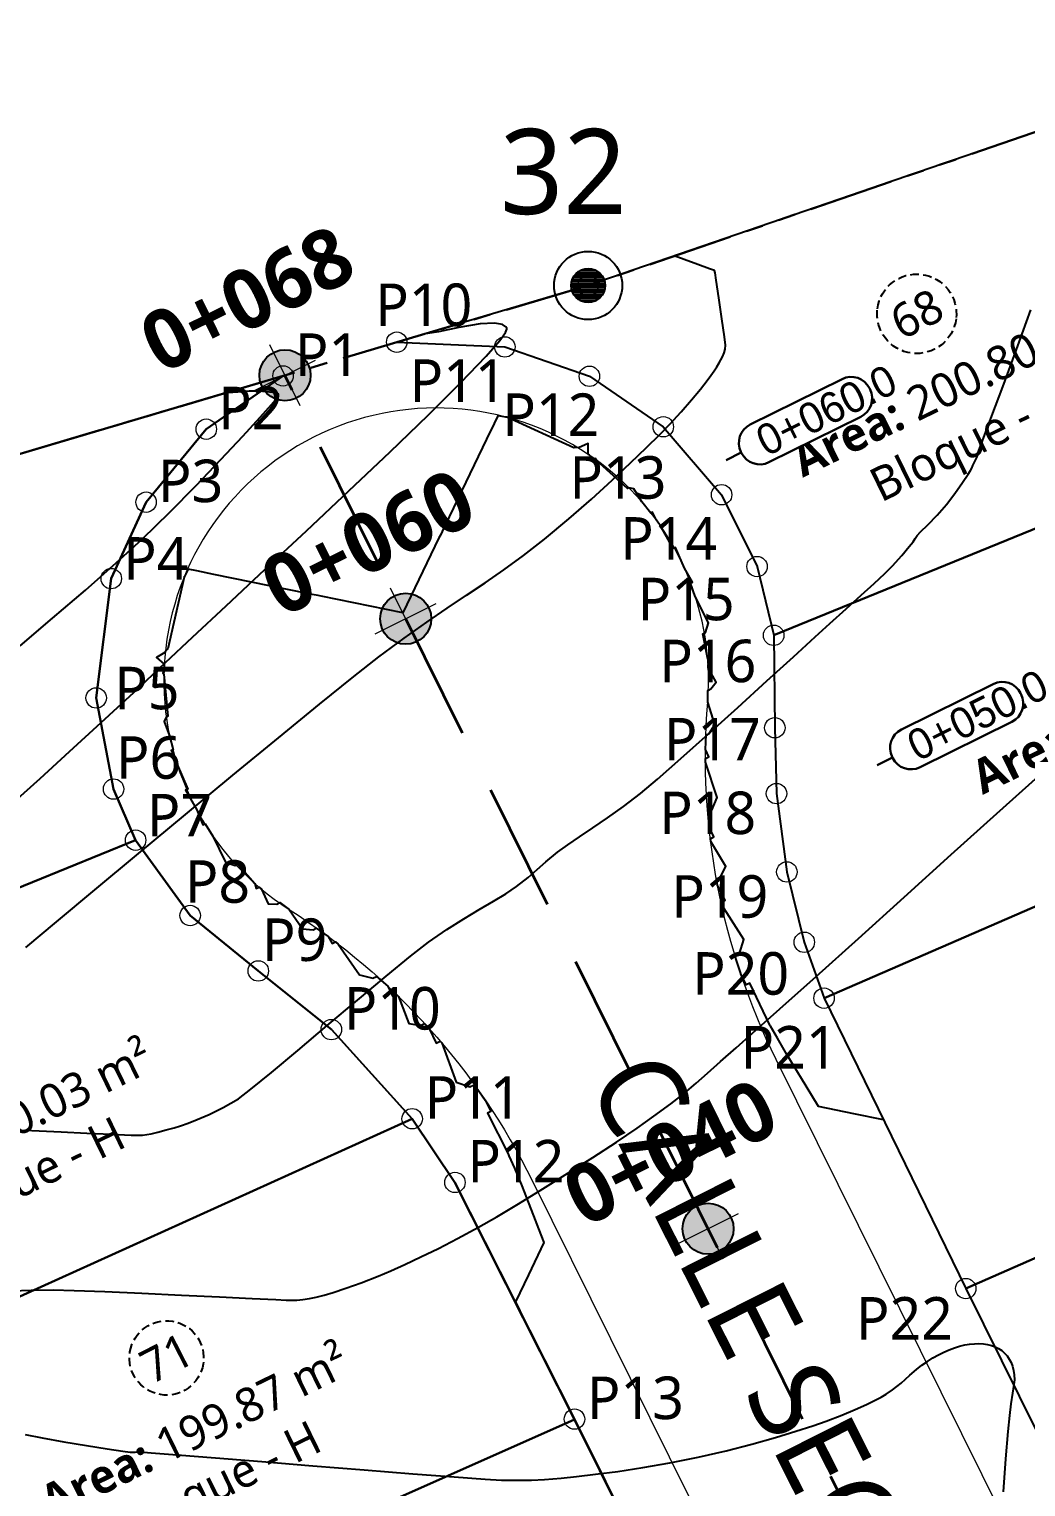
# Model space of a CAD drawing. Header units: millimetres. Extents: x 86 to 591881, y 99 to 1307229.
# Drawn here: x 590572.87 to 590602.14, y 1307093.5 to 1307136.33 of the extents above; entities that cross this region are included whole.
import ezdxf
from ezdxf import colors
from ezdxf.entities.mleader import LeaderData, LeaderLine
from ezdxf.enums import TextEntityAlignment as Align
from ezdxf.math import Vec2, Vec3

# ---------------------------------------------------------------- set-up
doc = ezdxf.new("R2010")
doc.units = ezdxf.units.MM
for name, pattern in [('DASHDOT', [1, 0.5, -0.25, 0, -0.25]), ('DASHED2', [0.375, 0.25, -0.125]), ('HIDDEN', [0.375, 0.25, -0.125]), ('PHANTOM', [2.5, 1.25, -0.25, 0.25, -0.25, 0.25, -0.25])]:
    doc.linetypes.add(name, pattern=pattern)
for name, color, linetype in [('0_BLOQUES CARRETERA', 7, 'Continuous'), ('_BREAKLINES CORRIDOR', 7, 'Continuous'), ('_MOJONES', 1, 'Continuous'), ('_PUNTOS TOPOGRAFICOS', 1, 'Continuous'), ('C-PROP-LINE', 230, 'Continuous'), ('C-PROP-TEXT', 92, 'Continuous'), ('C-ROAD', 7, 'Continuous'), ('C-ROAD-MARK', 212, 'Continuous'), ('C-ROAD-SAMP-TEXT', 11, 'Continuous'), ('C-ROAD-STAN-MAJR', 11, 'Continuous'), ('C-TOPO-MAJR', 9, 'Continuous'), ('C-TOPO-MAJR-N', 92, 'Continuous'), ('C-TOPO-MINR', 8, 'Continuous'), ('Perimetro', 7, 'Continuous')]:
    doc.layers.add(name, color=color, linetype=linetype)
for name, color, linetype, lineweight in [('_BLOQUES', 9, 'Continuous', 20), ('_BORDILLOS Y CUNETAS', 252, 'Continuous', 20), ('_TEXTO', 3, 'Continuous', 25), ('COTAS', 40, 'Continuous', 5), ('CUADROS', 9, 'Continuous', 20)]:
    doc.layers.add(name, color=color, linetype=linetype, lineweight=lineweight)
doc.styles.add('ST - ETIQUETAS', font='', dxfattribs={"height": 2.5})
doc.styles.get("Standard").update_dxf_attribs({"font": 'simplex.shx'})
doc.styles.get('ST - ETIQUETAS').set_extended_font_data('Roboto Thin')

# ---------------------------------------------------------------- blocks, each defined once
blk = doc.blocks.new('_Open90')
at = {"color": 0, "linetype": 'ByBlock', "lineweight": -2}
for p, q in [((-0.5, 0.5), (0, 0)), ((0, 0), (-1, 0)), ((0, 0), (-0.5, -0.5))]:
    blk.add_line(p, q, dxfattribs=at)
blk = doc.blocks.new('*X1')
for p, q in [((69.585, 22.938), (69.915, 22.938)), ((69.629, 22.969), (69.871, 22.969)), ((69.5, 22.75), (70, 22.75)), ((69.502, 22.781), (69.998, 22.781)), ((69.502, 22.719), (69.998, 22.719)), ((69.508, 22.812), (69.992, 22.812)), ((69.518, 22.844), (69.982, 22.844)), ((69.533, 22.875), (69.967, 22.875)), ((69.555, 22.906), (69.945, 22.906)), ((69.508, 22.688), (69.992, 22.688)), ((69.518, 22.656), (69.982, 22.656)), ((69.533, 22.625), (69.967, 22.625)), ((69.555, 22.594), (69.945, 22.594)), ((69.585, 22.562), (69.915, 22.562)), ((69.629, 22.531), (69.871, 22.531))]:
    blk.add_line(p, q)
blk = doc.blocks.new('Drill Hole')
at = {"color": 0, "linetype": 'ByBlock', "lineweight": -2}
for radius in [0.05, 0.025]:
    blk.add_circle((0, 0), radius, dxfattribs=at)
at = {"color": 0, "linetype": 'ByBlock', "lineweight": -2, "xscale": 0.1000000000000227, "yscale": 0.1000000000000227, "zscale": 0.1000000000000227}
blk.add_blockref('*X1', (-6.975, -2.275), dxfattribs=at)
blk = doc.blocks.new('*U51', base_point=(590555.4584, 1307117.894, 460.616))
at = {"layer": '_PUNTOS TOPOGRAFICOS', "color": 2, "linetype": 'ByBlock', "lineweight": -2, "xscale": 20, "yscale": 20, "zscale": 20}
blk.add_blockref('Drill Hole', (590555.4584, 1307117.894, 460.616), dxfattribs=at)
blk = doc.blocks.new('*U102', base_point=(590589.2839, 1307128.797, 460.293))
at = {"layer": '_PUNTOS TOPOGRAFICOS', "color": 2, "linetype": 'ByBlock', "lineweight": -2, "xscale": 20, "yscale": 20, "zscale": 20}
blk.add_blockref('Drill Hole', (590589.2839, 1307128.797, 460.293), dxfattribs=at)
blk = doc.blocks.new('POINT INTERS')
at = {"layer": '0_BLOQUES CARRETERA', "linetype": 'DASHDOT', "lineweight": 5}
h = blk.add_hatch(color=244, dxfattribs=at)
h.dxf.hatch_style = 1
h.set_gradient(color1=(153, 27, 30), color2=(248, 153, 30), name='INVSPHERICAL')
h.paths.add_polyline_path([(0.6, 0, 1), (-0.6, 0, 1)])
blk.add_circle((0, 0), 0.574, dxfattribs=at)
blk = doc.blocks.new('MARCA ESTACION')
h = blk.add_hatch(color=7)
h.dxf.hatch_style = 1
h.paths.add_polyline_path([(-3, 0), (0, 0), (0, 3, 0.414214)])
h.paths.add_polyline_path([(3, 0), (0, 0), (0, -3, 0.414214)])
at = {"true_color": 0xffffff}
h = blk.add_hatch(color=7, dxfattribs=at)
h.dxf.hatch_style = 1
h.paths.add_polyline_path([(0, 3), (0, 0), (3, 0, 0.414214)])
h.paths.add_polyline_path([(0, 0), (-3, 0, 0.414214), (0, -3)])
at = {"color": 7, "lineweight": 20}
for points in [[(0, 4), (0, -4)], [(-4, 0), (4, 0)]]:
    blk.add_lwpolyline(points, dxfattribs=at)
at = {"color": 7}
blk.add_circle((0, 0), 3, dxfattribs=at)

msp = doc.modelspace()

# ---------------------------------------------------------------- hatches: boundary and pattern name
at = {"layer": '_MOJONES'}
h = msp.add_hatch(color=5, dxfattribs=at)
h.dxf.hatch_style = 1
h.paths.add_polyline_path([(590589.083, 1307129.255, 0.297664), (590588.784, 1307128.797, 0.541231), (590589.485, 1307128.339), (590589.284, 1307128.797)])
h.paths.add_polyline_path([(590589.083, 1307129.255), (590589.284, 1307128.797), (590589.755, 1307128.965, 0.43503)])
h.paths.add_polyline_path([(590589.784, 1307128.797, 0.085961), (590589.755, 1307128.965), (590589.284, 1307128.797), (590589.485, 1307128.339, 0.297664)])

# ---------------------------------------------------------------- linework, layer by layer
at = {"layer": '_BLOQUES', "flags": 128}
for points in [[(590632.572, 1307083.28), (590606.041, 1307134.548), (590589.283, 1307128.797), (590583.662, 1307127.131), (590586.837, 1307126.992), (590589.321, 1307126.129), (590591.492, 1307124.646), (590593.204, 1307122.65), (590594.245, 1307120.539), (590594.733, 1307118.519), (590594.768, 1307115.803), (590594.817, 1307113.868), (590595.121, 1307111.566), (590595.633, 1307109.501), (590596.212, 1307107.858), (590600.375, 1307099.326), (590604.559, 1307090.883), (590612.893, 1307074.065), (590632.572, 1307083.28)], [(590580.322, 1307126.141), (590578.068, 1307124.575), (590576.3, 1307122.432), (590575.277, 1307120.185), (590574.834, 1307116.679), (590575.345, 1307114.003), (590575.993, 1307112.5), (590577.594, 1307110.286), (590579.596, 1307108.658), (590581.741, 1307106.935), (590584.116, 1307104.316), (590585.373, 1307102.445), (590588.882, 1307095.492), (590602.023, 1307068.974), (590583.817, 1307060.448), (590579.151, 1307069.305), (590572.463, 1307083.744), (590568.284, 1307091.697), (590566.251, 1307095.473), (590558.142, 1307111.778), (590555.458, 1307117.894), (590569.914, 1307123.056), (590580.322, 1307126.141)]]:
    msp.add_lwpolyline(points, dxfattribs=at)
at = {"layer": '_BORDILLOS Y CUNETAS'}
for points in [[(590606.307, 1307082.852), (590594.809, 1307106.052, -0.136106), (590592.795, 1307116.551, 0.585653), (590581.216, 1307124.34)], [(590581.216, 1307124.34, 0.58075), (590580.507, 1307110.461, -0.136106), (590587.641, 1307102.5), (590599.142, 1307079.293)]]:
    msp.add_lwpolyline(points, format="xyb", dxfattribs=at)
at = {"layer": '_BREAKLINES CORRIDOR', "flags": 128}
msp.add_lwpolyline([(590583.662, 1307127.131), (590586.837, 1307126.992), (590589.321, 1307126.129), (590591.492, 1307124.646), (590593.204, 1307122.65), (590594.245, 1307120.539), (590594.733, 1307118.519), (590594.768, 1307115.803), (590594.817, 1307113.868), (590595.121, 1307111.566), (590595.633, 1307109.501), (590596.212, 1307107.858), (590600.375, 1307099.326), (590612.893, 1307074.065), (590613.336, 1307074.272)], dxfattribs=at)
at = {"layer": 'C-PROP-LINE', "color": 242, "linetype": 'PHANTOM', "lineweight": 30, "ltscale": 2}
msp.add_polyline3d([(590770.61, 1307195.56, 0), (590758.844, 1307190.632, 0), (590723.27, 1307176.59, 0), (590706.232, 1307169.71, 0), (590701.633, 1307167.294, 0), (590694.689, 1307164.346, 0), (590675.329, 1307157.469, 0), (590657.48, 1307151.491, 0), (590649.902, 1307149.162, 0), (590644.427, 1307147.302, 0), (590626.458, 1307141.007, 0), (590607.647, 1307135.099, 0), (590589.284, 1307128.797, 0), (590569.914, 1307123.056, 0), (590555.458, 1307117.894, 0), (590558.142, 1307111.778, 0), (590566.251, 1307095.473, 0), (590568.284, 1307091.697, 0), (590572.463, 1307083.744, 0), (590579.2, 1307069.199, 0), (590585.242, 1307057.746, 0), (590599.683, 1307029.141, 0), (590607.385, 1307013.689, 0)], dxfattribs=at)
at = {"layer": 'C-PROP-LINE', "color": 4, "linetype": 'Continuous', "lineweight": 25}
for points in [[(590606.041, 1307134.548, 0), (590589.284, 1307128.797, 0), (590583.662, 1307127.131, 0), (590586.837, 1307126.992, 0), (590589.321, 1307126.129, 0), (590591.492, 1307124.646, 0), (590593.204, 1307122.65, 0), (590594.245, 1307120.539, 0), (590594.733, 1307118.519, 0), (590610.92, 1307125.121, 0), (590606.041, 1307134.548, 0)], [(590628.346, 1307091.446, 0), (590624.137, 1307099.579, 0), (590619.842, 1307107.879, 0), (590615.512, 1307116.246, 0), (590613.012, 1307121.078, 0), (590610.92, 1307125.121, 0), (590606.041, 1307134.548, 0), (590589.283, 1307128.797, 0), (590583.662, 1307127.131, 0), (590586.837, 1307126.992, 0), (590589.321, 1307126.129, 0), (590591.492, 1307124.646, 0), (590593.204, 1307122.65, 0), (590594.245, 1307120.539, 0), (590594.733, 1307118.519, 0), (590594.768, 1307115.803, 0), (590594.817, 1307113.868, 0), (590595.121, 1307111.566, 0), (590595.633, 1307109.501, 0), (590596.212, 1307107.858, 0), (590600.375, 1307099.326, 0), (590604.559, 1307090.883, 0)], [(590575.277, 1307120.185, 0), (590576.3, 1307122.432, 0), (590578.068, 1307124.575, 0), (590580.322, 1307126.141, 0), (590569.914, 1307123.056, 0), (590555.458, 1307117.894, 0), (590558.142, 1307111.778, 0), (590560.85, 1307106.334, 0), (590575.993, 1307112.5, 0), (590575.345, 1307114.003, 0), (590574.834, 1307116.679, 0), (590575.277, 1307120.185, 0)], [(590568.284, 1307091.697, 0), (590566.251, 1307095.473, 0), (590565.944, 1307096.089, 0), (590560.85, 1307106.334, 0), (590558.142, 1307111.778, 0), (590555.458, 1307117.894, 0), (590569.914, 1307123.056, 0), (590580.322, 1307126.141, 0)], [(590580.322, 1307126.141, 0), (590578.068, 1307124.575, 0), (590576.3, 1307122.432, 0), (590575.277, 1307120.185, 0), (590574.834, 1307116.679, 0), (590575.345, 1307114.003, 0), (590575.993, 1307112.5, 0), (590577.594, 1307110.286, 0), (590579.596, 1307108.658, 0), (590581.741, 1307106.935, 0), (590584.116, 1307104.316, 0), (590585.373, 1307102.445, 0), (590588.882, 1307095.492, 0), (590593.326, 1307086.524, 0)], [(590613.012, 1307121.078, 0), (590610.92, 1307125.121, 0), (590594.733, 1307118.519, 0), (590594.768, 1307115.803, 0), (590594.817, 1307113.868, 0), (590595.121, 1307111.566, 0), (590595.633, 1307109.501, 0), (590596.212, 1307107.858, 0), (590615.512, 1307116.246, 0), (590613.012, 1307121.078, 0)], [(590619.842, 1307107.879, 0), (590615.512, 1307116.246, 0), (590596.212, 1307107.858, 0), (590600.375, 1307099.326, 0), (590619.842, 1307107.879, 0)], [(590581.741, 1307106.935, 0), (590579.596, 1307108.658, 0), (590577.594, 1307110.286, 0), (590575.993, 1307112.5, 0), (590560.85, 1307106.334, 0), (590565.944, 1307096.089, 0), (590584.116, 1307104.316, 0), (590581.741, 1307106.935, 0)], [(590619.842, 1307107.879, 0), (590600.375, 1307099.326, 0), (590604.559, 1307090.883, 0), (590624.137, 1307099.579, 0), (590619.842, 1307107.879, 0)], [(590588.887, 1307095.482, 0), (590585.373, 1307102.445, 0), (590584.116, 1307104.316, 0), (590565.944, 1307096.089, 0), (590566.251, 1307095.473, 0), (590568.284, 1307091.697, 0), (590570.571, 1307087.344, 0), (590588.887, 1307095.482, 0)], [(590593.326, 1307086.524, 0), (590588.887, 1307095.482, 0), (590570.571, 1307087.344, 0), (590572.463, 1307083.744, 0), (590574.961, 1307078.352, 0), (590593.326, 1307086.524, 0)]]:
    msp.add_polyline3d(points, dxfattribs=at)
at = {"layer": 'C-PROP-TEXT', "color": 12, "linetype": 'DASHED2', "lineweight": 25, "extrusion": (0, 0, -1)}
for centre, radius, start, end in [((-590598.934, 1307127.965), 1.165, 7.1972, 187.1972), ((-590598.934, 1307127.965), 1.165, 187.1972, 7.1972), ((-590576.9, 1307097.288), 1.091, 9.4676, 189.4676), ((-590576.9, 1307097.288), 1.091, 189.4676, 9.4676)]:
    msp.add_arc(centre, radius, start, end, dxfattribs=at)
at = {"layer": 'C-ROAD', "color": 2, "linetype": 'HIDDEN', "lineweight": 35, "ltscale": 15, "flags": 128}
msp.add_lwpolyline([(590610.567, 1307065.246), (590580.38, 1307126.158)], dxfattribs=at)
at = {"layer": 'C-TOPO-MAJR', "color": 40, "linetype": 'Continuous', "lineweight": -3}
for points, elevation in [([(590572.733, 1307103.977), (590573.163, 1307103.964), (590573.81, 1307103.933), (590574.556, 1307103.894), (590575.28, 1307103.858), (590575.865, 1307103.834), (590576.191, 1307103.833), (590576.447, 1307103.868), (590576.649, 1307103.919), (590576.89, 1307103.986), (590577.126, 1307104.048), (590577.312, 1307104.103), (590577.54, 1307104.187), (590577.802, 1307104.29), (590578.153, 1307104.44), (590578.565, 1307104.642), (590579.012, 1307104.902), (590579.381, 1307105.18), (590579.987, 1307105.675), (590580.757, 1307106.321), (590581.622, 1307107.053), (590582.509, 1307107.804), (590583.348, 1307108.507), (590584.068, 1307109.097), (590584.598, 1307109.506), (590585.13, 1307109.874), (590585.628, 1307110.19), (590586.087, 1307110.464), (590586.501, 1307110.707), (590586.866, 1307110.928), (590587.177, 1307111.136), (590587.526, 1307111.407), (590587.785, 1307111.635), (590588.043, 1307111.865), (590588.386, 1307112.145), (590588.687, 1307112.364), (590589.033, 1307112.599), (590589.422, 1307112.86), (590589.852, 1307113.154), (590590.318, 1307113.489), (590590.819, 1307113.875), (590591.321, 1307114.296), (590592.008, 1307114.899), (590592.816, 1307115.621), (590593.68, 1307116.401), (590594.533, 1307117.177), (590595.311, 1307117.887), (590595.949, 1307118.471), (590596.382, 1307118.865), (590596.86, 1307119.299), (590597.301, 1307119.696), (590597.685, 1307120.046), (590597.998, 1307120.337), (590598.22, 1307120.556), (590598.497, 1307120.862), (590598.716, 1307121.128), (590598.826, 1307121.269), (590598.887, 1307121.362), (590598.948, 1307121.454), (590599.05, 1307121.558), (590599.263, 1307121.768), (590599.533, 1307122.048), (590599.806, 1307122.36), (590600.059, 1307122.688), (590600.281, 1307123.005), (590600.443, 1307123.249), (590600.513, 1307123.36), (590600.55, 1307123.434), (590600.585, 1307123.51), (590600.65, 1307123.642), (590600.707, 1307123.761), (590600.716, 1307123.816), (590600.725, 1307123.871), (590600.834, 1307124.156), (590601.11, 1307124.888), (590601.49, 1307125.899), (590601.905, 1307127.02), (590602.289, 1307128.085)], 460), ([(590572.434, 1307113.636), (590573.185, 1307114.315), (590574.048, 1307115.101), (590574.98, 1307115.957), (590575.937, 1307116.844), (590576.875, 1307117.725), (590577.662, 1307118.465), (590578.653, 1307119.39), (590579.789, 1307120.449), (590581.01, 1307121.59), (590582.256, 1307122.762), (590583.466, 1307123.912), (590584.582, 1307124.99), (590585.542, 1307125.943), (590586.288, 1307126.72), (590586.69, 1307127.18), (590586.857, 1307127.413), (590586.898, 1307127.51), (590586.896, 1307127.539), (590586.866, 1307127.584), (590586.767, 1307127.648), (590586.534, 1307127.69), (590586.11, 1307127.666), (590585.49, 1307127.561), (590584.893, 1307127.436), (590584.447, 1307127.364)], 460.5), ([(590572.752, 1307095.04), (590573.251, 1307094.937), (590573.88, 1307094.823), (590574.546, 1307094.711), (590575.155, 1307094.614), (590575.614, 1307094.545), (590575.83, 1307094.516), (590575.984, 1307094.52), (590576.139, 1307094.529), (590576.445, 1307094.505), (590577.215, 1307094.443), (590578.337, 1307094.352), (590579.701, 1307094.241), (590581.195, 1307094.121), (590582.708, 1307093.999), (590584.13, 1307093.887), (590585.35, 1307093.794), (590586.256, 1307093.729), (590586.738, 1307093.701), (590587.231, 1307093.693), (590587.616, 1307093.697), (590588, 1307093.717), (590588.491, 1307093.759), (590588.94, 1307093.804), (590589.502, 1307093.869), (590590.159, 1307093.956), (590590.892, 1307094.067), (590591.683, 1307094.205), (590592.514, 1307094.372), (590593.335, 1307094.561), (590594.096, 1307094.757), (590594.784, 1307094.951), (590595.386, 1307095.134), (590595.886, 1307095.296), (590596.271, 1307095.428), (590596.731, 1307095.603), (590597.131, 1307095.773), (590597.456, 1307095.924), (590597.69, 1307096.039), (590597.887, 1307096.14), (590598.04, 1307096.227), (590598.222, 1307096.351), (590598.474, 1307096.551), (590598.733, 1307096.778), (590598.929, 1307096.947), (590599.089, 1307097.073), (590599.249, 1307097.186), (590599.41, 1307097.29), (590599.57, 1307097.38), (590599.73, 1307097.462), (590599.886, 1307097.529), (590600.045, 1307097.589), (590600.193, 1307097.633), (590600.345, 1307097.67), (590600.486, 1307097.693), (590600.629, 1307097.707), (590600.761, 1307097.71), (590600.892, 1307097.701), (590601.013, 1307097.683), (590601.13, 1307097.653), (590601.239, 1307097.614), (590601.339, 1307097.563), (590601.433, 1307097.502), (590601.516, 1307097.43), (590601.591, 1307097.349), (590601.654, 1307097.256), (590601.708, 1307097.155), (590601.749, 1307097.043), (590601.78, 1307096.92), (590601.798, 1307096.79), (590601.803, 1307096.644), (590601.785, 1307096.504), (590601.747, 1307096.258), (590601.699, 1307095.944), (590601.655, 1307095.598), (590601.613, 1307095.131), (590601.547, 1307094.32), (590601.472, 1307093.357)], 459.5)]:
    msp.add_lwpolyline(points, dxfattribs=dict(at, elevation=elevation))
at = {"layer": 'C-TOPO-MAJR-N', "color": 92, "linetype": 'Continuous', "lineweight": -3, "elevation": 460}
msp.add_lwpolyline([(590597.956, 1307104.284), (590597.092, 1307104.46), (590596.051, 1307104.672), (590595.683, 1307105.276), (590595.548, 1307105.498), (590595.118, 1307106.205), (590594.841, 1307106.687), (590594.64, 1307107.037), (590594.628, 1307107.059), (590594.622, 1307107.07), (590594.033, 1307108.298), (590593.927, 1307108.246), (590593.767, 1307108.575), (590593.764, 1307108.584), (590593.621, 1307109.027), (590593.621, 1307109.027), (590593.619, 1307109.036), (590593.599, 1307109.11), (590593.727, 1307109.174), (590593.861, 1307109.58), (590593.201, 1307110.615), (590593.187, 1307110.683), (590593.305, 1307110.741), (590593.087, 1307111.165), (590593.056, 1307111.363), (590593.17, 1307111.419), (590593.327, 1307111.728), (590592.883, 1307112.457), (590592.873, 1307112.544), (590592.98, 1307112.597), (590592.834, 1307112.886), (590592.81, 1307113.327), (590592.913, 1307113.378), (590593.07, 1307113.754), (590592.73, 1307114.793), (590592.73, 1307114.9), (590592.826, 1307114.947), (590592.731, 1307115.168), (590592.75, 1307115.592), (590592.843, 1307115.638), (590593.009, 1307115.901), (590592.795, 1307116.551), (590592.801, 1307116.901), (590592.889, 1307116.945), (590593.04, 1307117.147), (590592.812, 1307117.568), (590592.807, 1307117.66), (590592.892, 1307117.703), (590592.797, 1307117.82), (590592.651, 1307118.561), (590592.731, 1307118.6), (590592.821, 1307118.883), (590592.438, 1307119.644), (590592.283, 1307120.047), (590592.353, 1307120.081), (590592.113, 1307120.488), (590591.846, 1307121.099), (590591.785, 1307121.069), (590591.397, 1307121.755), (590591.353, 1307121.816), (590591.29, 1307121.905), (590591.177, 1307122.137), (590591.126, 1307122.111), (590590.861, 1307122.444), (590590.628, 1307122.823), (590590.482, 1307122.852), (590590.439, 1307122.831), (590589.523, 1307123.67), (590589.511, 1307123.715), (590589.481, 1307123.7), (590589.335, 1307123.803), (590589.324, 1307123.81), (590589.286, 1307123.836), (590589.285, 1307123.837), (590589.282, 1307123.839), (590589.287, 1307124.153), (590588.997, 1307124.031), (590588.887, 1307124.041), (590588.864, 1307124.029), (590586.893, 1307124.925), (590586.878, 1307124.932), (590586.87, 1307124.931), (590586.867, 1307124.93), (590586.633, 1307124.969), (590586.524, 1307124.743), (590586.303, 1307124.284), (590585.085, 1307121.759), (590585.083, 1307121.755), (590585.082, 1307121.752), (590585.057, 1307121.701), (590585.046, 1307121.678), (590584.943, 1307121.466), (590584.902, 1307121.38), (590583.84, 1307119.178), (590581.444, 1307119.667), (590581.351, 1307119.685), (590581.12, 1307119.732), (590581.095, 1307119.738), (590581.039, 1307119.749), (590581.037, 1307119.75), (590581.032, 1307119.75), (590578.285, 1307120.31), (590577.786, 1307120.412), (590577.54, 1307120.462), (590577.429, 1307120.252), (590577.427, 1307120.251), (590577.421, 1307120.245), (590577.417, 1307120.23), (590576.937, 1307118.118), (590576.913, 1307118.107), (590576.855, 1307118.013), (590576.601, 1307117.868), (590576.835, 1307117.67), (590576.835, 1307117.666), (590576.834, 1307117.665), (590576.832, 1307117.619), (590576.831, 1307117.607), (590576.825, 1307117.428), (590576.794, 1307117.413), (590576.823, 1307117.376), (590576.936, 1307116.139), (590576.894, 1307116.118), (590576.828, 1307115.984), (590576.989, 1307115.569), (590577.093, 1307115.157), (590577.041, 1307115.132), (590577.158, 1307114.902), (590577.19, 1307114.797), (590577.213, 1307114.725), (590577.523, 1307114.001), (590577.462, 1307113.971), (590577.786, 1307113.388), (590577.965, 1307112.951), (590578.035, 1307112.985), (590578.262, 1307112.618), (590578.635, 1307111.853), (590578.915, 1307111.753), (590578.994, 1307111.793), (590579.495, 1307111.228), (590579.532, 1307111.082), (590579.617, 1307111.124), (590579.687, 1307111.063), (590579.884, 1307110.626), (590580.136, 1307110.625), (590580.224, 1307110.668), (590580.506, 1307110.461), (590580.894, 1307109.897), (590581.204, 1307109.869), (590581.297, 1307109.916), (590581.646, 1307109.675), (590581.764, 1307109.465), (590581.86, 1307109.513), (590581.945, 1307109.448), (590582.566, 1307108.548), (590582.96, 1307108.445), (590583.063, 1307108.496), (590583.399, 1307108.21), (590583.541, 1307107.919), (590583.648, 1307107.972), (590583.711, 1307107.911), (590584.022, 1307107.116), (590584.363, 1307107.055), (590584.477, 1307107.111), (590584.615, 1307106.966), (590584.821, 1307106.537), (590584.938, 1307106.595), (590584.984, 1307106.543), (590585.408, 1307105.391), (590585.813, 1307105.251), (590585.94, 1307105.315), (590585.988, 1307105.254), (590585.993, 1307105.247), (590585.993, 1307105.247), (590586.259, 1307104.865), (590586.264, 1307104.857), (590586.429, 1307104.53), (590586.324, 1307104.477), (590586.944, 1307103.265), (590586.949, 1307103.254), (590586.959, 1307103.231), (590587.116, 1307102.859), (590587.332, 1307102.347), (590587.471, 1307101.992), (590587.729, 1307101.334), (590587.827, 1307101.083), (590587.987, 1307100.676), (590587.529, 1307099.728), (590587.146, 1307098.932), (590587.409, 1307098.411), (590587.601, 1307098.03), (590588.882, 1307095.492), (590589.188, 1307094.874), (590589.623, 1307093.997), (590589.789, 1307093.661), (590590.318, 1307092.593)], dxfattribs=at)
at = {"layer": 'C-TOPO-MINR', "color": 44, "linetype": 'Continuous', "lineweight": -3}
for points, elevation in [([(590572.769, 1307109.351), (590573.665, 1307110.099), (590574.793, 1307111.039), (590576.082, 1307112.112), (590577.459, 1307113.255), (590578.851, 1307114.407), (590580.188, 1307115.507), (590581.395, 1307116.495), (590582.402, 1307117.308), (590583.137, 1307117.885), (590583.879, 1307118.439), (590584.542, 1307118.91), (590585.147, 1307119.321), (590585.713, 1307119.697), (590586.261, 1307120.063), (590586.812, 1307120.444), (590587.385, 1307120.863), (590588.002, 1307121.346), (590588.717, 1307121.94), (590589.382, 1307122.521), (590589.99, 1307123.073), (590590.532, 1307123.584), (590591, 1307124.039), (590591.385, 1307124.424), (590591.679, 1307124.727), (590592.015, 1307125.09), (590592.321, 1307125.442), (590592.58, 1307125.756), (590592.775, 1307126.002), (590592.891, 1307126.154), (590592.99, 1307126.291), (590593.065, 1307126.405), (590593.134, 1307126.523), (590593.226, 1307126.697), (590593.279, 1307126.822), (590593.304, 1307126.931), (590593.315, 1307127.041), (590593.285, 1307127.287), (590593.21, 1307127.816), (590593.121, 1307128.436), (590593.046, 1307128.951), (590593.014, 1307129.168), (590592.996, 1307129.234), (590592.846, 1307129.29), (590592.502, 1307129.415), (590592.109, 1307129.558), (590591.815, 1307129.666)], 460.25), ([(590572.603, 1307118.215), (590573.556, 1307119.02), (590574.521, 1307119.849), (590575.426, 1307120.646), (590576.199, 1307121.355), (590576.989, 1307122.124), (590577.769, 1307122.917), (590578.499, 1307123.683), (590579.139, 1307124.37), (590579.647, 1307124.927), (590579.985, 1307125.302), (590580.11, 1307125.444), (590580.155, 1307125.501), (590580.19, 1307125.548), (590580.192, 1307125.605), (590580.121, 1307125.626), (590580.02, 1307125.651), (590579.831, 1307125.674), (590579.601, 1307125.694), (590579.467, 1307125.696), (590579.332, 1307125.691), (590579.137, 1307125.677), (590578.844, 1307125.652), (590578.606, 1307125.632)], 460.75), ([(590572.343, 1307099.258), (590572.928, 1307099.28), (590573.575, 1307099.287), (590574.184, 1307099.272), (590575.089, 1307099.238), (590576.179, 1307099.19), (590577.338, 1307099.136), (590578.456, 1307099.082), (590579.417, 1307099.035), (590580.109, 1307099.002), (590580.419, 1307098.989), (590580.593, 1307098.987), (590580.732, 1307098.989), (590580.905, 1307099.005), (590581.101, 1307099.033), (590581.294, 1307099.073), (590581.529, 1307099.135), (590581.795, 1307099.214), (590582.166, 1307099.336), (590582.616, 1307099.497), (590583.115, 1307099.695), (590583.484, 1307099.852), (590583.903, 1307100.037), (590584.37, 1307100.254), (590584.886, 1307100.506), (590585.449, 1307100.796), (590586.059, 1307101.127), (590586.599, 1307101.436), (590587.242, 1307101.819), (590587.951, 1307102.252), (590588.691, 1307102.714), (590589.424, 1307103.181), (590590.114, 1307103.631), (590590.724, 1307104.04), (590591.217, 1307104.387), (590591.715, 1307104.758), (590592.11, 1307105.072), (590592.453, 1307105.361), (590592.789, 1307105.657), (590593.168, 1307105.994), (590593.636, 1307106.404), (590594.113, 1307106.826), (590594.919, 1307107.546), (590595.98, 1307108.499), (590597.221, 1307109.616), (590598.569, 1307110.83), (590599.95, 1307112.075), (590601.291, 1307113.281), (590602.516, 1307114.383)], 459.75)]:
    msp.add_lwpolyline(points, dxfattribs=dict(at, elevation=elevation))
at = {"layer": 'COTAS'}
for centre in [(590589.283, 1307128.797), (590583.662, 1307127.131), (590586.837, 1307126.992), (590580.322, 1307126.141), (590589.321, 1307126.129), (590578.068, 1307124.575), (590591.492, 1307124.646), (590576.3, 1307122.432), (590593.204, 1307122.65), (590594.245, 1307120.539), (590575.277, 1307120.185), (590594.733, 1307118.519), (590574.834, 1307116.679), (590594.768, 1307115.803), (590575.345, 1307114.003), (590594.817, 1307113.868), (590575.993, 1307112.5), (590595.121, 1307111.566), (590577.594, 1307110.286), (590595.633, 1307109.501), (590579.596, 1307108.658), (590596.212, 1307107.858), (590581.741, 1307106.935), (590584.116, 1307104.316), (590585.373, 1307102.445), (590600.375, 1307099.326), (590588.882, 1307095.492)]:
    msp.add_circle(centre, 0.3, dxfattribs=at)

# ---------------------------------------------------------------- block references
at = {"layer": '_MOJONES'}
msp.add_blockref('*U51', (590589.284, 1307128.797, 460.293), dxfattribs=at)
at = {"layer": '_PUNTOS TOPOGRAFICOS'}
msp.add_blockref('*U102', (590589.284, 1307128.797, 460.293), dxfattribs=at)
at = {"layer": 'C-ROAD-MARK', "color": 18, "linetype": 'Continuous', "lineweight": 9, "xscale": 0.02615086839485391, "yscale": 0.02615086839485391, "zscale": 0.02615086839485391}
msp.add_blockref('POINT INTERS', (590580.38, 1307126.158), dxfattribs=at)
at = {"layer": 'C-ROAD-STAN-MAJR', "color": 11, "linetype": 'Continuous', "lineweight": -3, "xscale": 0.25, "yscale": 0.25, "zscale": 0.25, "rotation": 116.3621194676932}
for p in [(590580.38, 1307126.158), (590583.925, 1307119.006), (590592.806, 1307101.086)]:
    msp.add_blockref('MARCA ESTACION', p, dxfattribs=at)

# ---------------------------------------------------------------- texts
at = {"layer": '_TEXTO', "style": 'ST - ETIQUETAS'}
msp.add_text('CALLE SECUNDARIA # 8', height=2.5, rotation=296.7711, dxfattribs=at).set_placement((590597.361, 1307089.32), align=Align.CENTER)
at = {"layer": 'C-PROP-TEXT', "color": 92, "linetype": 'Continuous', "lineweight": -3, "char_height": 1, "attachment_point": 2, "rotation": 26, "style": 'ST - ETIQUETAS'}
for s, insert in [('{\\fRoboto Thin|b1|i0|c0|p2;\\C18;\\c0;Area:\\C0; \\fRoboto Thin|b0|i0|c0|p2;\\C178;\\c4980736;200.80 m²\\PBloque - G}', (590599.572, 1307126.203)), ('{\\fRoboto Thin|b1|i0|c0|p2;\\C18;\\c0;Area:\\C0; \\fRoboto Thin|b0|i0|c0|p2;\\C178;\\c4980736;199.97 m²\\PBloque - G}', (590604.857, 1307116.886)), ('{\\fRoboto Thin|b1|i0|c0|p2;\\C18;\\c0;Area:\\C0; \\fRoboto Thin|b0|i0|c0|p2;\\C178;\\c4980736;200.03 m²\\PBloque - H}', (590571.747, 1307104.521)), ('{\\fRoboto Thin|b1|i0|c0|p2;\\C18;\\c0;Area:\\C0; \\fRoboto Thin|b0|i0|c0|p2;\\C178;\\c4980736;199.87 m²\\PBloque - H}', (590577.505, 1307095.591))]:
    msp.add_mtext(s, dxfattribs=dict(at, insert=insert))
at = {"layer": 'C-PROP-TEXT', "color": 2, "linetype": 'Continuous', "lineweight": -3, "char_height": 1, "attachment_point": 8, "rotation": 27, "style": 'ST - ETIQUETAS'}
for s, insert in [('{\\fRoboto Black|b0|i0|c0|p2;68}', (590599.167, 1307127.507)), ('{\\fRoboto Black|b0|i0|c0|p2;71}', (590577.127, 1307096.843))]:
    msp.add_mtext(s, dxfattribs=dict(at, insert=insert))
at = {"layer": 'C-ROAD-STAN-MAJR', "color": 7, "linetype": 'Continuous', "lineweight": -3, "char_height": 1.75, "attachment_point": 5, "rotation": 26.3621}
for s, insert in [('{\\fRoboto Black|b1|i0|c0|p2;\\C18;\\c0;0+068}', (590579.27, 1307128.398)), ('{\\fRoboto Black|b1|i0|c0|p2;\\C18;\\c0;0+060}', (590582.815, 1307121.246)), ('{\\fRoboto Black|b1|i0|c0|p2;\\C18;\\c0;0+040}', (590591.696, 1307103.326))]:
    msp.add_mtext(s, dxfattribs=dict(at, insert=insert))
at = {"layer": 'CUADROS', "style": 'ST - ETIQUETAS'}
for s, p in [('P10', (590584.457, 1307128.23)), ('P1', (590581.631, 1307126.766)), ('P11', (590585.465, 1307126.004)), ('P2', (590579.378, 1307125.2)), ('P12', (590588.19, 1307125.002)), ('P3', (590577.609, 1307123.057)), ('P13', (590590.159, 1307123.157)), ('P14', (590591.649, 1307121.366)), ('P4', (590576.585, 1307120.778)), ('P15', (590592.165, 1307119.586)), ('P16', (590592.801, 1307117.766)), ('P5', (590576.324, 1307116.971)), ('P17', (590592.933, 1307115.468)), ('P6', (590576.374, 1307114.928)), ('P7', (590577.281, 1307113.236)), ('P18', (590592.796, 1307113.303)), ('P8', (590578.397, 1307111.286)), ('P19', (590593.151, 1307110.847)), ('P9', (590580.666, 1307109.577)), ('P20', (590593.763, 1307108.585)), ('P10', (590583.531, 1307107.56)), ('P21', (590595.189, 1307106.416)), ('P11', (590585.906, 1307104.941)), ('P12', (590587.163, 1307103.07)), ('P22', (590598.576, 1307098.452)), ('P13', (590590.672, 1307096.117))]:
    msp.add_text(s, height=1.25, dxfattribs=at).set_placement(p, align=Align.MIDDLE_CENTER)
at = {"layer": 'Perimetro', "color": 3, "style": 'ST - ETIQUETAS'}
msp.add_text('32', height=2.5, dxfattribs=at).set_placement((590586.697, 1307130.897))

# ---------------------------------------------------------------- leaders
at = {"layer": '_BORDILLOS Y CUNETAS'}
ml = msp.add_multileader_mtext('Standard', dxfattribs=at)
ml.set_content('GPS DE PRECISIÓN WGS 84\\PEST "30" 16P 590,55.458 1,307,117.894', color=3, style='ST - ETIQUETAS')
ml.set_leader_properties(color=1, linetype='DASHED2')
ml.set_arrow_properties(name='OPEN90')
ml.build(insert=Vec2(0, 0))
ml.multileader.update_dxf_attribs({"text_right_attachment_type": 6, "dogleg_length": 0.36, "arrow_head_size": 2.5})
ctx = ml.context
ctx.base_point, ctx.char_height, ctx.arrow_head_size, ctx.plane_origin = Vec3(590556.214, 1307146.339), 2.5, 2.5, Vec3(590555.789, 1307119.136)
ctx.right_attachment = 6
notes = []
notes.append((ctx, [(1, (1, 1, 0), (590555.854, 1307146.339), (1, 0), 0.36, [(0, [(590555.789, 1307119.136)], 0, [])])]))
ctx.mtext.insert, ctx.mtext.flow_direction = Vec3(590558.214, 1307147.808), 5
for ctx, leaders in notes:
    for number, flags, end, landing, length, lines in leaders:
        leader = LeaderData()
        leader.index, (leader.has_last_leader_line, leader.has_dogleg_vector, leader.attachment_direction) = number, flags
        leader.last_leader_point, leader.dogleg_vector, leader.dogleg_length = Vec3(end), Vec3(landing), length
        for number, points, colour, breaks in lines:
            line = LeaderLine()
            line.index, line.vertices, line.color, line.breaks = number, Vec3.list(points), colors.encode_raw_color(colour), breaks
            leader.lines.append(line)
        ctx.leaders.append(leader)

# ---------------------------------------------------------------- next in the draw order: texts
at = {"layer": 'C-ROAD-SAMP-TEXT', "color": 194, "linetype": 'Continuous', "lineweight": -3, "char_height": 0.9, "width": 3.04168, "attachment_point": 4, "rotation": 26.3621, "bg_fill": 3, "box_fill_scale": 1.166667, "bg_fill_color": 256, "bg_fill_true_color": 13158600, "bg_fill_transparency": 0}
for s, insert in [('{\\fFreestyle Script|b0|i0|c0|p66;\\C196;\\c8323135;0+060.0}', (590594.319, 1307124.157)), ('{\\fFreestyle Script|b0|i0|c0|p66;\\C196;\\c8323135;0+050.0}', (590598.759, 1307115.197))]:
    msp.add_mtext(s, dxfattribs=dict(at, insert=insert))

# ---------------------------------------------------------------- next in the draw order: linework, layer by layer
at = {"layer": 'C-ROAD-SAMP-TEXT', "color": 194, "linetype": 'Continuous', "lineweight": 30}
for p, q in [((590596.742, 1307126.048), (590594.044, 1307124.711)), ((590597.563, 1307125.744), (590597.546, 1307125.777)), ((590594.593, 1307123.603), (590597.291, 1307124.94)), ((590593.333, 1307123.669), (590593.781, 1307123.891)), ((590593.773, 1307123.907), (590593.789, 1307123.874)), ((590601.183, 1307117.088), (590598.484, 1307115.751)), ((590602.003, 1307116.784), (590601.987, 1307116.817)), ((590599.034, 1307114.643), (590601.732, 1307115.98)), ((590597.773, 1307114.709), (590598.221, 1307114.931)), ((590598.213, 1307114.947), (590598.23, 1307114.914))]:
    msp.add_line(p, q, dxfattribs=at)
for centre, start, end in [((590597.009, 1307125.511), 26.3621, 116.3621), ((590597.025, 1307125.478), 296.3621, 26.3621), ((590594.31, 1307124.174), 116.3621, 206.3621), ((590594.327, 1307124.141), 206.3621, 296.3621), ((590601.449, 1307116.551), 26.3621, 116.3621), ((590601.465, 1307116.518), 296.3621, 26.3621), ((590598.751, 1307115.214), 116.3621, 206.3621), ((590598.767, 1307115.181), 206.3621, 296.3621)]:
    msp.add_arc(centre, 0.6, start, end, dxfattribs=at)

doc.saveas('drawing.dxf')
